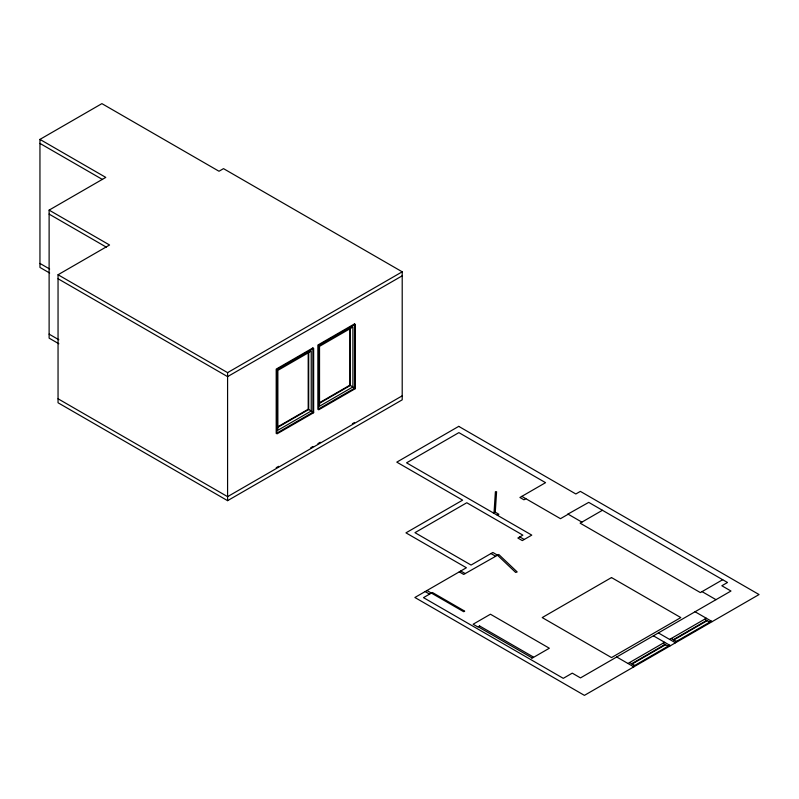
<?xml version="1.0" encoding="UTF-8"?>
<svg xmlns="http://www.w3.org/2000/svg" width="799" height="799" viewBox="0 0 799 799"><rect width="100%" height="100%" fill="white"/><g stroke="black" fill="none" stroke-linecap="round" stroke-linejoin="round"><path stroke-width="1.2" d="M494.082 512.159L495.4 491.705L496.588 491.725L495.28 511.949M49.658 273.028L39.95 267.425L39.95 139.396L101.902 103.63L219.006 171.246L223.51 168.639L402.207 271.81L402.207 399.84L227.585 500.663L58.047 402.776L58.047 274.746L109.563 245.003L49.119 210.117L49.119 338.147L58.836 343.75M49.119 210.117L105.778 177.398L39.95 139.396M58.047 274.746L227.585 372.634L402.207 271.81M402.207 275.815L227.585 376.629L58.047 278.751M278.062 426.646L308.204 409.248L311.23 410.996L311.23 351.121L277.862 370.386L277.862 430.262L311.23 410.996M319.73 402.586L349.872 385.188L352.898 386.936L352.898 327.061L319.53 346.327L319.53 406.202L352.898 386.936M277.473 427.545L308.684 409.527L308.684 352.149M319.141 403.495L350.362 385.468L350.362 328.089M313.647 412.713L276.963 433.887L276.963 369.538L313.647 348.364L313.647 412.713L311.51 411.485M355.315 388.654L318.641 409.837L318.641 345.478L355.315 324.304L355.315 388.654L353.178 387.425M276.204 467.705L278.601 466.326M310.721 447.78L312.888 446.531M317.922 443.625L320.269 442.266M352.389 423.72L354.556 422.471M402.207 395.835L227.585 496.658L58.047 398.781M493.233 512.878L494.851 511.949L498.886 514.276L497.278 515.205M525.862 498.696L523.954 499.804L519.919 497.477L545.557 482.666L458.886 432.629L406.561 462.831L531.774 535.12L522.306 540.593L517.862 538.027L522.866 535.14L466.776 502.751L414.971 532.663L471.07 565.053L492.853 552.469L497.298 555.035L515.685 572.474L517.183 571.944L498.796 554.506L463.7 574.431L459.265 571.864M568.209 514.216L560.479 518.681L521.827 496.369M602.426 510.281L580.124 523.155L700.383 592.588L722.686 579.714M627.964 663.48L664.638 642.306M669.632 639.42L706.306 618.246M631.669 663.719L665.038 644.443M673.337 639.659L706.716 620.394M632.159 663.999L665.527 644.733M673.827 639.939L707.195 620.673M633.048 666.416L669.722 645.242M674.716 642.356L711.39 621.183M567.959 514.077L588.733 502.371L727.499 582.491L721.847 585.757L730.975 591.02L580.493 677.902L572.264 673.148L563.275 678.341L423.49 597.642L432.399 592.498L464.708 611.145L463.7 611.724L426.956 590.511M39.95 143.401L102.542 179.535M49.119 214.112L106.317 247.141M568.079 514.147L581.902 522.127M702.061 591.62L715.994 599.669M695.06 611.754L712.159 621.622M704.658 619.205L709.742 622.141M519.799 536.918L524.234 539.475M39.95 263.42L49.658 269.033M671.28 638.471L676.363 641.407M658.386 632.928L675.475 642.805M653.392 635.814L670.491 645.682M662.99 643.265L668.074 646.201M490.976 553.557L495.41 556.114M629.612 662.531L634.696 665.467M616.708 656.988L633.807 666.855M460.753 571.005L465.188 573.562M49.119 334.142L58.836 339.755M425.138 591.57L429.572 594.126M477.852 626.955L473.118 624.229L490.446 614.221L549.342 648.229L532.024 658.236L531.505 657.927M349.872 327.81L349.872 385.188M308.204 351.87L308.204 409.248M227.585 372.634L227.585 500.663M312.888 347.925L276.204 369.098L276.204 433.458L312.888 412.284L312.888 347.925M354.556 323.865L317.872 345.038L317.872 409.398L354.556 388.224L354.556 323.865M458.736 426.366L396.793 462.132L462.621 500.144L405.962 532.853L466.396 567.749L414.881 597.492L584.419 695.37L759.05 594.546L580.354 491.375L575.849 493.982L458.736 426.366M479.59 625.957L478.162 626.776L531.814 657.747L533.233 656.928L479.59 625.957M611.505 577.567L542.211 617.577L611.505 657.587L680.808 617.577L611.505 577.567"/></g></svg>
